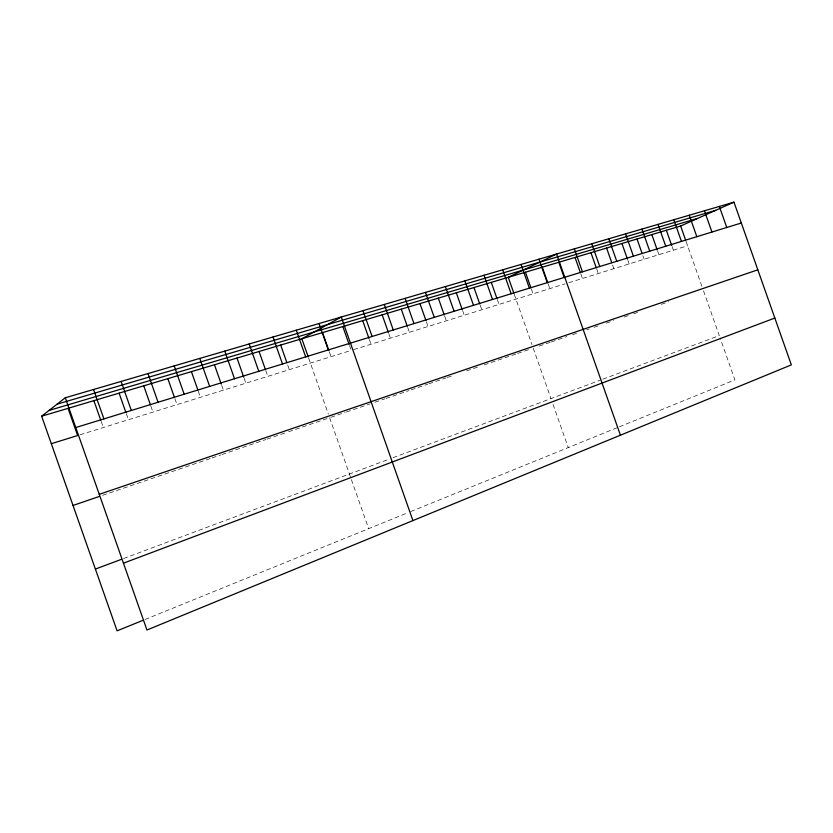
<?xml version="1.0" encoding="UTF-8"?>
<svg xmlns="http://www.w3.org/2000/svg" width="833" height="833" viewBox="0 0 833 833"><rect width="100%" height="100%" fill="white"/><g stroke="black" fill="none" stroke-linecap="round" stroke-linejoin="round"><path stroke-width="0.62" stroke-dasharray="4.17 3.12" d="M145.015 619.502L408.295 512.555M410.7 511.577L617.118 427.735M619.356 426.819L734.893 379.89L720.087 337.886M123.586 558.526L389.459 459.035M393.093 457.671L600.343 380.119M602.78 379.213L719.285 335.616L703.208 289.999M102.719 495.302L210.936 458.306M212.155 457.89L220.714 454.953M221.911 454.547L265.696 439.585M266.904 439.168L287.458 432.14M288.635 431.733L327.161 418.562M330.816 417.312L345.237 412.387M346.445 411.981L370.05 403.901M374.954 402.224L384.752 398.882M385.981 398.455L408.857 390.635M411.21 389.834L427.683 384.2M428.912 383.784L446.134 377.89M447.342 377.474L452.173 375.829M466.595 370.893L479.61 366.447M484.296 364.844L516.45 353.848M517.647 353.442L530.819 348.944M539.253 346.059L550.144 342.332M551.331 341.926L566.752 336.657M572.583 334.668L577.238 333.075M586.755 329.816L589.212 328.973M594.137 327.296L599.052 325.609M606.299 323.131L613.546 320.653M624.25 316.998L628.988 315.374M633.663 313.781L638.328 312.188M661.392 304.295L668.691 301.806M80.072 434.764L351.224 350.401M353.692 349.631L565.118 283.855M568.772 282.71L687.6 245.745M685.965 241.101L702.011 286.594M672.137 246.662L673.376 250.171M657.643 251.129L658.893 254.679M642.889 255.689L644.148 259.261M627.874 260.323L629.144 263.926M612.578 265.05L613.859 268.684M596.574 268.632L598.292 273.526M580.799 273.797L582.444 278.461M548.156 283.855L549.832 288.603M531.36 289.02L533.058 293.83M514.242 294.299L531.975 344.623M533.203 348.121L550.988 398.591M553.039 404.421L568.241 447.581M497.311 299.516L499.04 304.409M480.152 305.097L481.797 309.772M462.565 310.511L464.231 315.238M444.624 316.04L446.311 320.82M426.34 321.684L428.037 326.505M407.691 327.431L409.409 332.294M388.761 333.544L390.406 338.208M369.352 339.52L371.008 344.248M349.537 345.633L350.797 349.214M329.327 351.87L331.024 356.691M308.679 358.232L328.337 414.084M329.618 417.729L368.655 528.653M287.687 364.969L289.332 369.654M265.737 370.425L267.82 376.349M244.163 378.401L245.85 383.19M221.693 385.335L223.39 390.177M198.285 391.198L200.441 397.32M174.899 398.715L176.981 404.619M150.877 406.108L152.98 412.085M126.314 413.678L128.438 419.717M101.178 421.425L103.323 427.527"/><path stroke-width="1.25" d="M142.641 620.46L117.099 630.841L41.65 416.198L65.307 397.757L733.967 202.159L791.35 364.875L146.952 630.019L65.307 397.757M41.65 416.198L680.644 226.014L733.967 202.159M123.451 563.181L774.836 318.05M95.389 569.074L121.181 559.422M73.023 505.454L99.075 496.541M99.252 494.333L757.832 269.819M51.323 443.708L77.625 435.524L68.067 408.337M75.772 427.537L741.328 223.015M49.053 410.43L697.585 218.433M57.081 404.172L715.703 210.333M719.348 206.438L726.772 227.492M704.447 210.791L711.944 232.043M689.266 215.237L696.836 236.687M680.644 226.014L685.559 239.935M673.803 219.756L681.436 241.424M666.358 230.272L671.721 245.485M658.028 224.369L665.744 246.245M651.812 234.594L657.227 249.952M641.951 229.075L649.74 251.16M637.016 238.998L642.056 253.305M625.552 233.875L633.413 256.179M621.939 243.486L627.447 259.125M608.829 238.769L616.764 261.291M606.591 248.057L611.724 262.614M591.763 243.757L599.781 266.508M590.961 252.711L596.136 267.403M574.354 248.848L582.454 271.839M575.041 257.449L580.382 272.62M620.418 435.201L556.59 254.044L508.265 277.316L513.815 293.081M558.818 262.28L564.212 277.597M542.283 267.195L547.729 282.658M538.993 259.198L547.25 282.658M525.436 272.214L530.933 287.822M521.031 264.446L529.382 288.145M502.705 269.809L511.139 293.747M491.272 282.377L496.885 298.287M483.994 275.286L492.511 299.474M473.967 287.531L479.735 303.92M464.887 280.867L473.498 305.315M456.317 292.779L462.148 309.335M445.384 286.573L454.079 311.282M438.325 298.141L444.208 314.853M425.455 292.404L434.243 317.373M419.978 303.597L425.923 320.476M405.098 298.36L413.98 323.61M401.267 309.168L407.264 326.213M384.284 304.451L393.27 329.972M382.18 314.843L388.345 332.367M363.021 310.667L372.101 336.47M362.699 320.643L368.936 338.344M412.918 520.583L341.27 317.029L301.827 338.76L308.252 357.013M342.832 326.557L349.121 344.446M322.538 332.596L328.9 350.662M319.029 323.537L328.317 349.933M296.277 330.191L305.669 356.888M280.679 345.06L286.864 362.626M272.995 337.001L282.502 364.011M259.073 351.484L265.321 369.248M249.171 343.977L258.782 371.299M237.009 358.055L243.746 377.203M224.775 351.109L234.51 378.755M214.456 364.76L221.266 384.128M199.795 358.419L209.645 386.397M191.403 371.622L197.858 389.979M174.212 365.906L184.176 394.217M167.839 378.64L174.482 397.528M147.993 373.569L158.072 402.245M143.745 385.814L150.461 404.921M121.118 381.431L131.322 410.461M119.098 393.145L125.887 412.47M93.567 389.49L103.896 418.884M93.879 400.652L100.751 420.196"/></g></svg>
